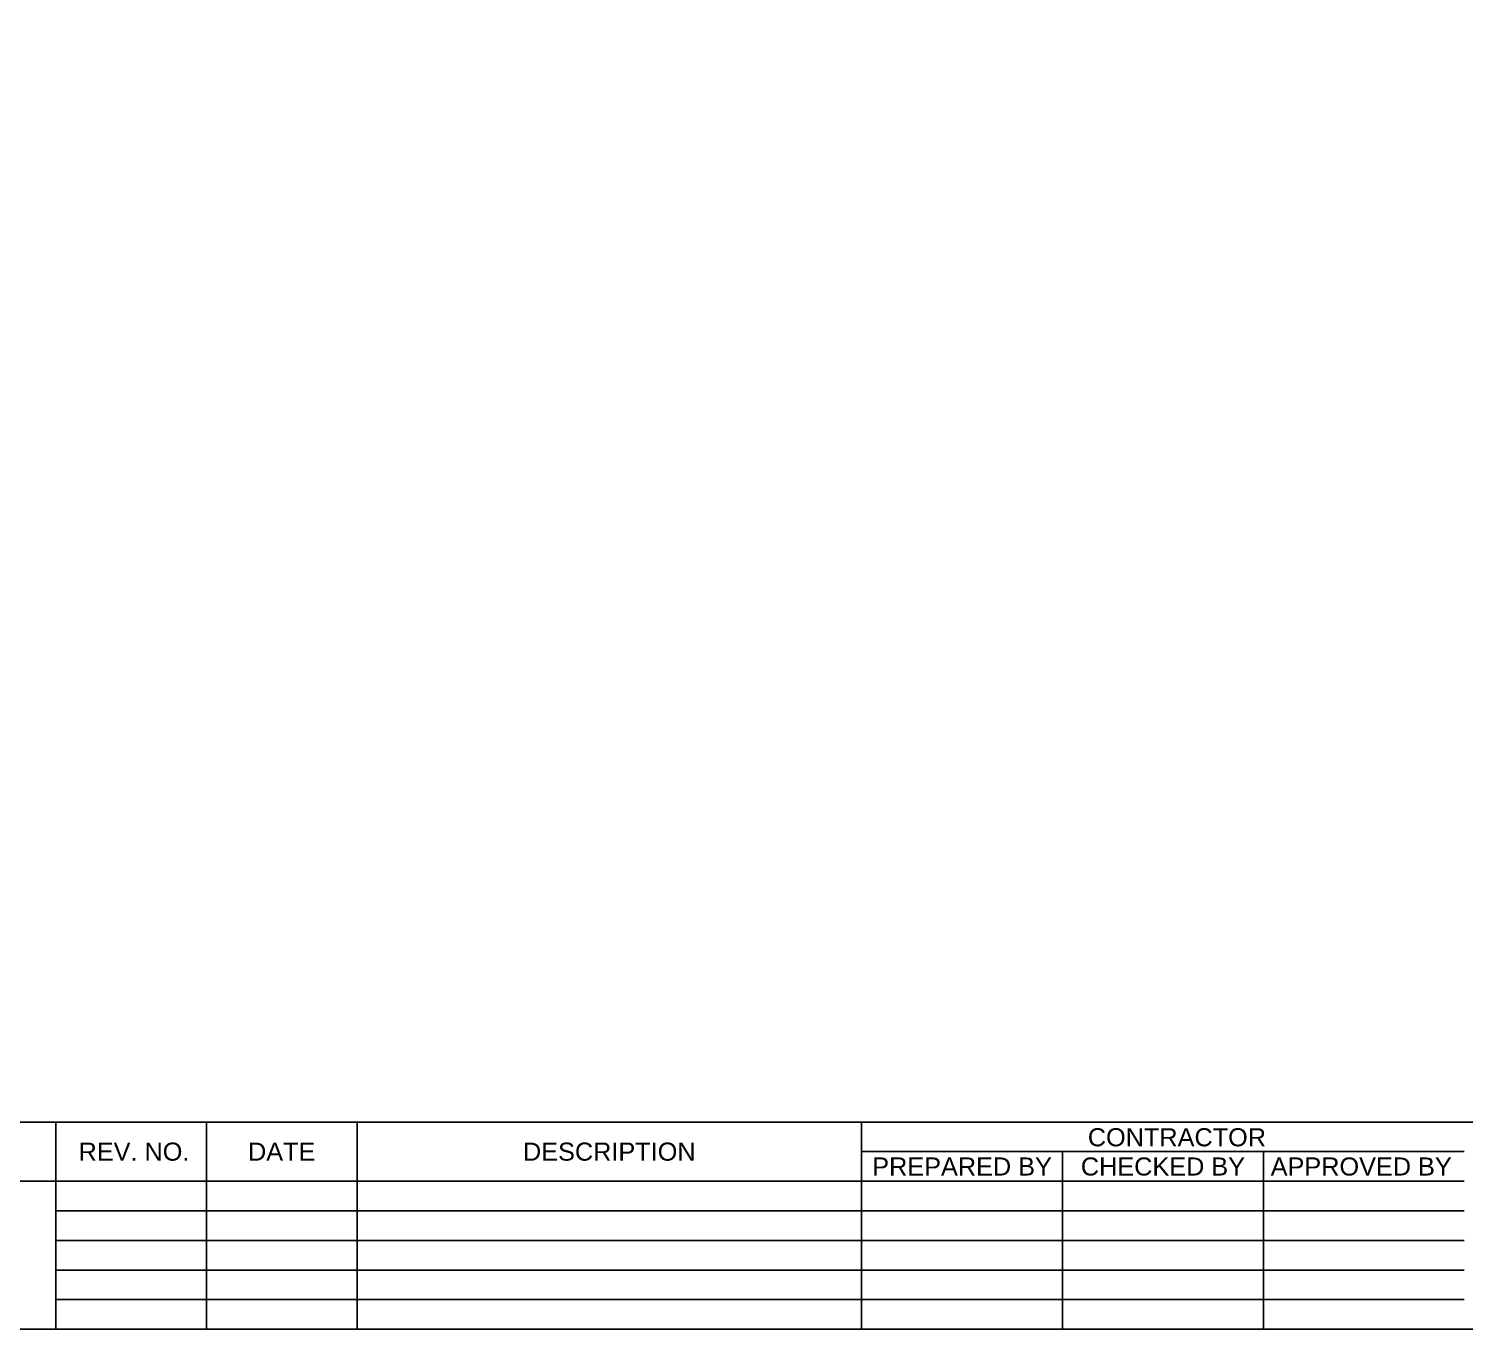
# Paper-space layout 'GS_Template' of a CAD drawing. Header units: millimetres. Extents: x -16 to 424, y -14 to 299.
# Drawn here: x 110.1 to 253, y 4 to 133.5 of the extents above; entities that cross this region are included whole.
import ezdxf
from ezdxf.enums import TextEntityAlignment as Align

# ---------------------------------------------------------------- set-up
doc = ezdxf.new("R2010")
doc.units = ezdxf.units.MM
for name, color, linetype in [('Border', 160, 'Continuous'), ('D-FRM', 1, 'Continuous'), ('TEXT_18', 7, 'Continuous')]:
    doc.layers.add(name, color=color, linetype=linetype)
doc.styles.add('Arial1.80mm', font='arial.ttf', dxfattribs={"height": 1.8})

# ---------------------------------------------------------------- blocks, each defined once
blk = doc.blocks.new('GS_titleblock')
at = {"layer": 'Border'}
for p, q in [((10, 24.63), (398, 24.63)), ((112.77, 4), (112.77, 24.63)), ((112.77, 18.74), (10, 18.74)), ((253, 18.74), (112.77, 18.74))]:
    blk.add_line(p, q, dxfattribs=at)
blk.add_lwpolyline([(10, 4), (398, 4), (398, 281), (10, 281)], close=True, dxfattribs=at)
at = {"layer": 'D-FRM'}
for p, q in [((127.77, 4), (127.77, 24.63)), ((142.77, 4), (142.77, 24.63)), ((193, 4), (193, 24.63)), ((253, 21.69), (193, 21.69)), ((213, 21.69), (213, 4)), ((233, 21.69), (233, 4)), ((253, 15.79), (112.77, 15.79)), ((253, 12.84), (112.77, 12.84)), ((253, 9.9), (112.77, 9.9)), ((253, 6.95), (112.77, 6.95))]:
    blk.add_line(p, q, dxfattribs=at)
at = {"layer": 'DEFPOINTS', "style": 'Arial1.80mm'}
blk.add_attdef('TOTALNUMBEROFSHEETS', text='', height=1.8, dxfattribs=at).set_placement((380.5, 14.41), align=Align.MIDDLE_CENTER)
at = {"layer": 'TEXT_18', "style": 'Arial1.80mm'}
blk.add_text('CONTRACTOR', height=1.8, dxfattribs=at).set_placement((224.39, 23.12), align=Align.MIDDLE)
for s, p in [('REV. NO.', (120.56, 20.79)), ('DATE', (135.27, 20.79)), ('DESCRIPTION', (167.88, 20.79)), ('PREPARED BY', (203, 19.31)), ('CHECKED BY', (223, 19.31))]:
    blk.add_text(s, height=1.8, dxfattribs=at).set_placement(p, align=Align.CENTER)
blk.add_text('APPROVED BY', height=1.8, dxfattribs=at).set_placement((242.74, 20.21), align=Align.MIDDLE_CENTER)
for tag, p in [('TITLE', (298, 15.94)), ('PROJECT', (298, 11.6))]:
    blk.add_attdef(tag, text='', height=1.8, dxfattribs=at).set_placement(p, align=Align.MIDDLE_CENTER)

psp = doc.layouts.new('GS_Template')

# ---------------------------------------------------------------- block references
psp.add_blockref('GS_titleblock', (0, 0))

doc.saveas('drawing.dxf')
